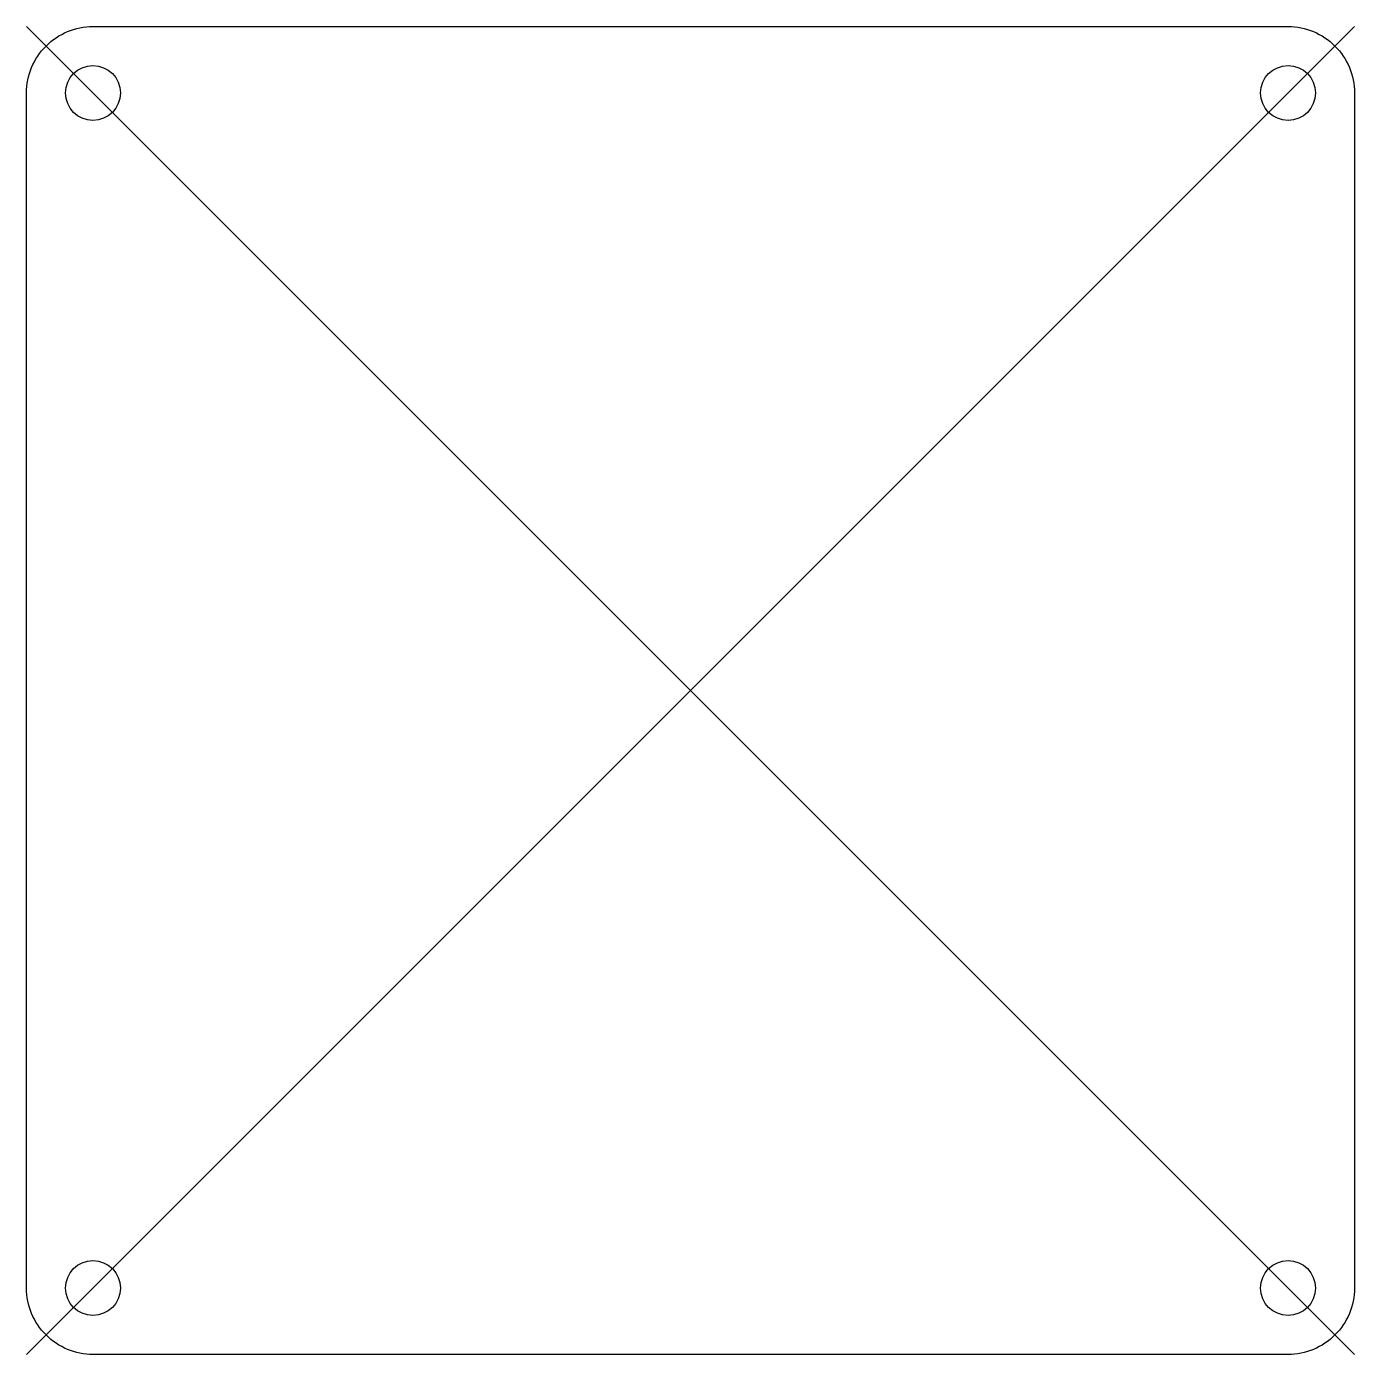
# Model space of a CAD drawing. Header units: inches. Extents: x -1.05 to 0.95, y -1 to 1.
import ezdxf

# ---------------------------------------------------------------- set-up
doc = ezdxf.new("R2010")
doc.units = ezdxf.units.IN
doc.layers.get('0').update_dxf_attribs({"linetype": 'CONTINUOUS'})

msp = doc.modelspace()

# ---------------------------------------------------------------- linework, layer by layer
for p, q in [((0.95, 1), (-1.05, -1)), ((-1.05, 1), (0.95, -1))]:
    msp.add_line(p, q)
msp.add_lwpolyline([(-0.95, 1), (0.85, 1, -0.414214), (0.95, 0.9), (0.95, -0.9, -0.414214), (0.85, -1), (-0.95, -1, -0.414214), (-1.05, -0.9), (-1.05, 0.9, -0.414214)], format="xyb", close=True)
for centre in [(-0.95, 0.9), (0.85, 0.9), (-0.95, -0.9), (0.85, -0.9)]:
    msp.add_circle(centre, 0.0413)

doc.saveas('drawing.dxf')
